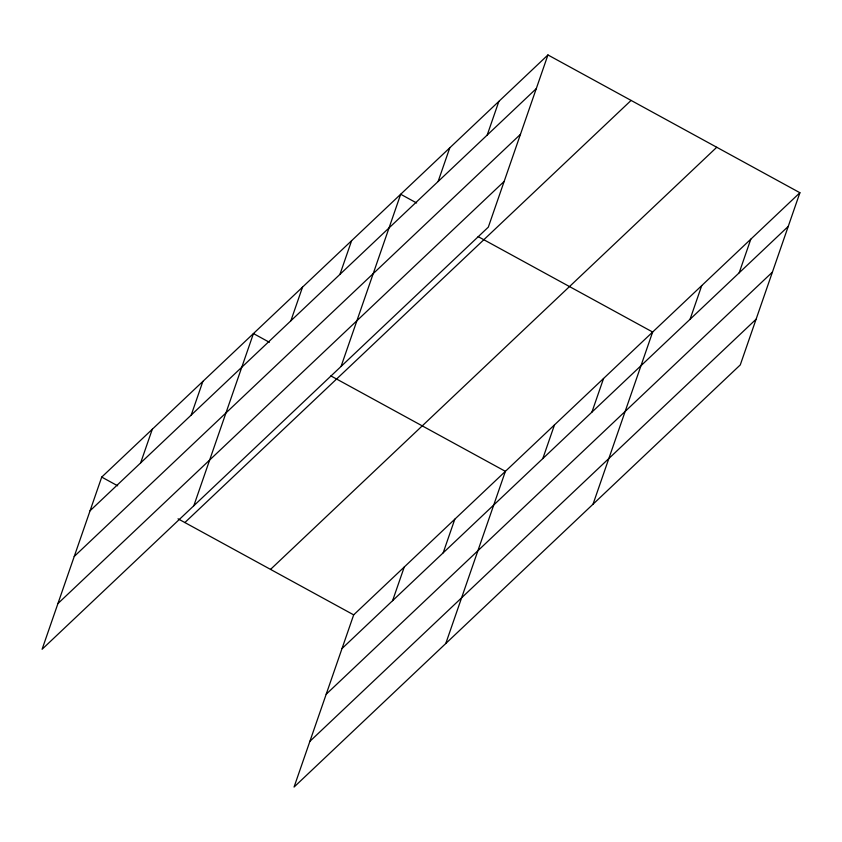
<?xml version="1.0" encoding="UTF-8"?>
<svg xmlns="http://www.w3.org/2000/svg" width="842" height="842" viewBox="0 0 842 842"><rect width="100%" height="100%" fill="white"/><g stroke="black" fill="none" stroke-linecap="round" stroke-linejoin="round"><path stroke-width="1.26" d="M547.942 54.951L101.724 477.088L42.1 649.266L488.318 227.14L547.942 54.951L799.9 192.734L740.276 364.912L294.058 787.049L353.682 614.86L799.9 192.734M140.635 462.911L152.297 429.241M191.208 415.074L202.869 381.405M193.818 505.737L253.442 333.558L269.387 342.284M290.869 320.791L302.52 287.122M339.947 274.366L351.609 240.696M341.073 366.438L400.687 194.26L416.632 202.975M438.114 181.493L449.775 147.824M487.202 135.057L498.864 101.387M392.593 600.693L404.255 567.024M443.166 552.847L454.827 519.177M445.776 643.52L505.389 471.341L330.885 375.911M542.816 458.574L554.478 424.905M591.905 412.138L603.567 378.468M593.021 504.221L652.645 332.032L478.14 236.613M690.072 319.276L701.733 285.606M739.16 272.84L750.811 239.17M90.062 510.757L536.291 88.621M74.233 556.457L520.461 134.331M57.93 603.556L504.147 181.43M184.872 522.556L631.09 100.419M270.535 569.392L716.752 147.266M342.02 648.529L788.238 226.403M326.191 694.24L772.409 272.113M309.888 741.339L756.105 319.213M101.724 477.088L117.669 485.802M178.03 518.809L353.682 614.86"/></g></svg>
